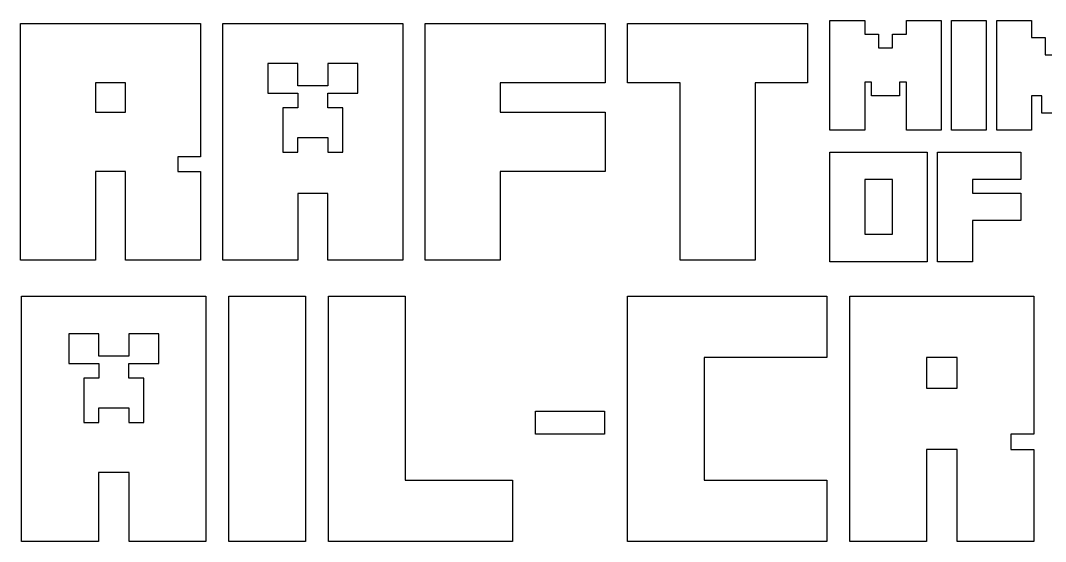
# Model space of a CAD drawing. Extents: x 133 to 733, y -330 to -30.
# Drawn here: x 371.8 to 518, y -251.5 to -177.2 of the extents above; entities that cross this region are included whole.
import ezdxf

# ---------------------------------------------------------------- set-up
doc = ezdxf.new("R2010")
doc.units = 0
doc.header["$MEASUREMENT"] = 0
doc.layers.add('LAYER_1', color=7, linetype='CONTINUOUS')

msp = doc.modelspace()

# ---------------------------------------------------------------- linework, layer by layer
at = {"layer": 'LAYER_1', "color": 3}
for points in [[(371.76, -211.39), (371.76, -177.64), (397.43, -177.64), (397.43, -196.63), (394.22, -196.63), (394.22, -198.73), (397.43, -198.73), (397.43, -211.39), (386.73, -211.39), (386.73, -198.73), (382.46, -198.73), (382.46, -211.39), (371.76, -211.39)], [(400.63, -211.39), (400.63, -177.64), (426.29, -177.64), (426.29, -211.39), (415.6, -211.39), (415.6, -201.9), (411.33, -201.9), (411.33, -211.39), (400.63, -211.39)], [(429.5, -211.39), (429.5, -177.64), (455.16, -177.64), (455.16, -186.08), (440.19, -186.08), (440.19, -190.3), (455.16, -190.3), (455.16, -198.73), (440.19, -198.73), (440.19, -211.39), (429.5, -211.39)], [(465.85, -211.39), (465.85, -186.08), (458.37, -186.08), (458.37, -177.64), (484.03, -177.64), (484.03, -186.08), (476.55, -186.08), (476.55, -211.39), (465.85, -211.39)], [(487.24, -192.84), (487.24, -177.2), (492.19, -177.2), (492.19, -179.16), (494.17, -179.16), (494.17, -181.11), (496.16, -181.11), (496.16, -179.16), (498.14, -179.16), (498.14, -177.2), (503.09, -177.2), (503.09, -192.84), (498.14, -192.84), (498.14, -186), (497.15, -186), (497.15, -187.96), (493.18, -187.96), (493.18, -186), (492.19, -186), (492.19, -192.84), (487.24, -192.84)], [(504.58, -192.84), (504.58, -177.2), (509.53, -177.2), (509.53, -192.84), (504.58, -192.84)], [(511.02, -192.84), (511.02, -177.2), (515.97, -177.2), (515.97, -179.65), (517.96, -179.65), (517.96, -182.09), (519.44, -182.09), (519.44, -177.2), (524.4, -177.2), (524.4, -192.84), (519.44, -192.84), (519.44, -190.4), (517.46, -190.4), (517.46, -187.96), (515.97, -187.96), (515.97, -192.84), (511.02, -192.84)], [(417.74, -196.01), (417.74, -189.68), (415.6, -189.68), (415.6, -187.57), (419.88, -187.57), (419.88, -183.35), (415.6, -183.35), (415.6, -186.52), (411.33, -186.52), (411.33, -183.35), (407.05, -183.35), (407.05, -187.57), (411.33, -187.57), (411.33, -189.68), (409.19, -189.68), (409.19, -196.01), (411.33, -196.01), (411.33, -193.9), (415.6, -193.9), (415.6, -196.01), (417.74, -196.01)], [(386.73, -190.3), (386.73, -186.08), (382.46, -186.08), (382.46, -190.3), (386.73, -190.3)], [(487.24, -211.61), (487.24, -195.97), (501.11, -195.97), (501.11, -211.61), (487.24, -211.61)], [(502.6, -211.61), (502.6, -195.97), (514.49, -195.97), (514.49, -199.88), (507.55, -199.88), (507.55, -201.83), (514.49, -201.83), (514.49, -205.74), (507.55, -205.74), (507.55, -211.61), (502.6, -211.61)], [(496.16, -207.7), (496.16, -199.88), (492.19, -199.88), (492.19, -207.7), (496.16, -207.7)], [(371.93, -251.52), (371.93, -216.51), (398.19, -216.51), (398.19, -251.52), (387.25, -251.52), (387.25, -241.68), (382.87, -241.68), (382.87, -251.52), (371.93, -251.52)], [(401.47, -251.52), (401.47, -216.51), (412.41, -216.51), (412.41, -251.52), (401.47, -251.52)], [(415.69, -251.52), (415.69, -216.51), (426.64, -216.51), (426.64, -242.77), (441.95, -242.77), (441.95, -251.52), (415.69, -251.52)], [(458.36, -251.52), (458.36, -216.51), (486.81, -216.51), (486.81, -225.27), (469.3, -225.27), (469.3, -242.77), (486.81, -242.77), (486.81, -251.52), (458.36, -251.52)], [(490.09, -251.52), (490.09, -216.51), (516.34, -216.51), (516.34, -236.21), (513.06, -236.21), (513.06, -238.39), (516.34, -238.39), (516.34, -251.52), (505.4, -251.52), (505.4, -238.39), (501.03, -238.39), (501.03, -251.52), (490.09, -251.52)], [(389.34, -234.57), (389.34, -228.24), (387.2, -228.24), (387.2, -226.13), (391.48, -226.13), (391.48, -221.91), (387.2, -221.91), (387.2, -225.08), (382.92, -225.08), (382.92, -221.91), (378.65, -221.91), (378.65, -226.13), (382.92, -226.13), (382.92, -228.24), (380.79, -228.24), (380.79, -234.57), (382.92, -234.57), (382.92, -232.46), (387.2, -232.46), (387.2, -234.57), (389.34, -234.57)], [(505.4, -229.64), (505.4, -225.27), (501.03, -225.27), (501.03, -229.64), (505.4, -229.64)], [(445.23, -236.21), (445.23, -232.92), (455.08, -232.92), (455.08, -236.21), (445.23, -236.21)]]:
    msp.add_lwpolyline(points, dxfattribs=at)

doc.saveas('drawing.dxf')
